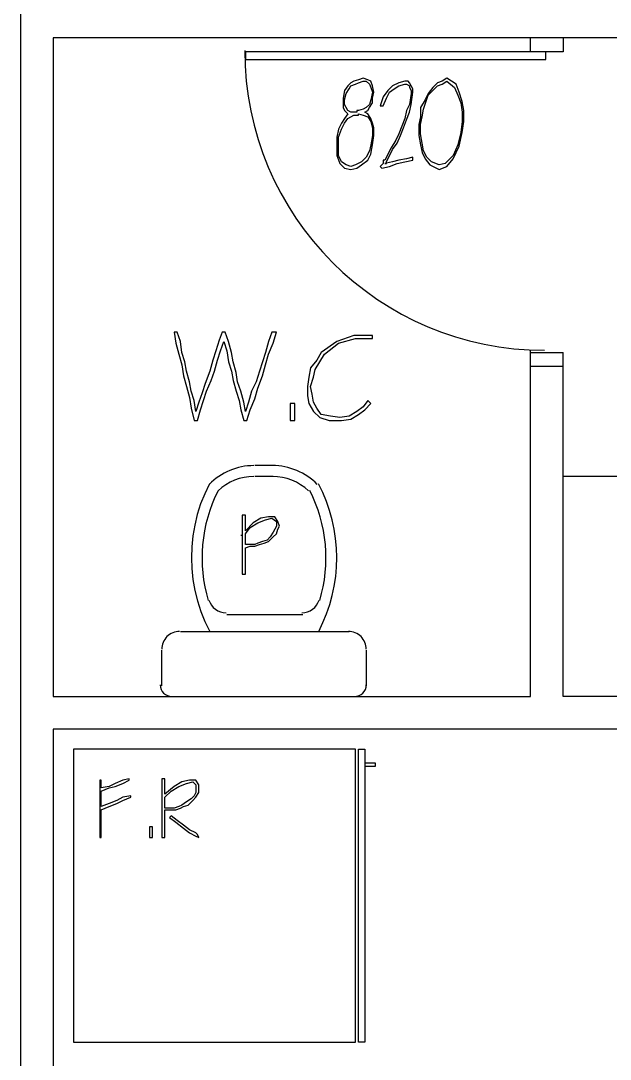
# Model space of a CAD drawing. Header units: millimetres. Extents: x -105583 to -84239, y 226362 to 247787.
# Drawn here: x -104838 to -103228, y 232190 to 235026 of the extents above; entities that cross this region are included whole.
import ezdxf

# ---------------------------------------------------------------- set-up
doc = ezdxf.new("R2010")
doc.units = ezdxf.units.MM
doc.header["$LTSCALE"] = 25.4
doc.layers.get('0').update_dxf_attribs({"true_color": 0xff5454})
doc.layers.add('02_Lvl_1', color=7, linetype='Continuous', true_color=0x009987)
doc.layers.add('PDF_PARTITIONS', color=7, linetype='Continuous', true_color=0x000000)

# ---------------------------------------------------------------- blocks, each defined once
blk = doc.blocks.new('Group_1')
at = {"layer": 'PDF_PARTITIONS', "color": 7, "true_color": 0xffffff}
for p, q in [((855.1, 15692.9), (855.1, 24312)), ((944, 18982.2), (944, 17183.1)), ((2247.9, 18982.2), (944, 18982.2)), ((2247.9, 18944.1), (2247.9, 18982.2)), ((2336.8, 18982.2), (2247.9, 18982.2)), ((2336.8, 18982.2), (2336.8, 18944.1)), ((3937, 18982.2), (2336.8, 18982.2)), ((1469, 18944.1), (1469, 18923)), ((2247.9, 18944.1), (1469, 18944.1)), ((1469, 18923), (2290.2, 18923)), ((2290.2, 18944.1), (2247.9, 18944.1)), ((2290.2, 18923), (2290.2, 18944.1)), ((2336.8, 18944.1), (2290.2, 18944.1)), ((1765.3, 18863.7), (1756.8, 18859.5)), ((1778, 18867.9), (1765.3, 18863.7)), ((1790.7, 18872.2), (1778, 18867.9)), ((1778, 18859.5), (1790.7, 18863.7)), ((1803.4, 18867.9), (1790.7, 18872.2)), ((1790.7, 18863.7), (1799.2, 18863.7)), ((1799.2, 18863.7), (1807.6, 18855.2)), ((1811.9, 18863.7), (1803.4, 18867.9)), ((1816.1, 18851), (1811.9, 18863.7)), ((1905, 18863.7), (1888.1, 18859.5)), ((1913.5, 18863.7), (1905, 18863.7)), ((1917.7, 18859.5), (1913.5, 18863.7)), ((2006.6, 18863.7), (1993.9, 18859.5)), ((2019.3, 18872.2), (2006.6, 18863.7)), ((2006.6, 18855.2), (2019.3, 18863.7)), ((2032, 18863.7), (2019.3, 18872.2)), ((2019.3, 18863.7), (2040.5, 18846.8)), ((2044.7, 18855.2), (2032, 18863.7)), ((1739.9, 18838.3), (1735.7, 18817.1)), ((1748.4, 18851), (1739.9, 18838.3)), ((1744.1, 18829.8), (1752.6, 18842.5)), ((1756.8, 18859.5), (1748.4, 18851)), ((1752.6, 18842.5), (1756.8, 18851)), ((1756.8, 18851), (1769.5, 18855.2)), ((1769.5, 18855.2), (1778, 18859.5)), ((1807.6, 18855.2), (1811.9, 18846.8)), ((1811.9, 18846.8), (1816.1, 18834.1)), ((1816.1, 18834.1), (1811.9, 18812.9)), ((1820.3, 18834.1), (1816.1, 18851)), ((1816.1, 18817.1), (1820.3, 18834.1)), ((1858.4, 18838.3), (1845.7, 18821.4)), ((1854.2, 18817.1), (1862.7, 18834.1)), ((1871.1, 18851), (1858.4, 18838.3)), ((1862.7, 18834.1), (1875.4, 18842.5)), ((1888.1, 18859.5), (1871.1, 18851)), ((1875.4, 18842.5), (1888.1, 18851)), ((1888.1, 18851), (1905, 18855.2)), ((1905, 18855.2), (1909.2, 18855.2)), ((1909.2, 18855.2), (1917.7, 18851)), ((1921.9, 18851), (1917.7, 18859.5)), ((1917.7, 18851), (1917.7, 18846.8)), ((1917.7, 18846.8), (1921.9, 18838.3)), ((1926.2, 18842.5), (1921.9, 18851)), ((1921.9, 18838.3), (1921.9, 18829.8)), ((1921.9, 18800.2), (1926.2, 18834.1)), ((1926.2, 18834.1), (1926.2, 18842.5)), ((1968.5, 18825.6), (1993.9, 18851)), ((1981.2, 18846.8), (1968.5, 18829.8)), ((1993.9, 18859.5), (1981.2, 18846.8)), ((1993.9, 18851), (2006.6, 18855.2)), ((2040.5, 18846.8), (2048.9, 18825.6)), ((2053.2, 18834.1), (2044.7, 18855.2)), ((2061.6, 18808.7), (2053.2, 18834.1)), ((1735.7, 18817.1), (1735.7, 18804.4)), ((1739.9, 18812.9), (1744.1, 18829.8)), ((1739.9, 18800.2), (1739.9, 18812.9)), ((1811.9, 18812.9), (1807.6, 18800.2)), ((1816.1, 18804.4), (1816.1, 18817.1)), ((1845.7, 18821.4), (1837.3, 18796)), ((1845.7, 18796), (1854.2, 18817.1)), ((1921.9, 18829.8), (1917.7, 18800.2)), ((1960, 18812.9), (1947.3, 18791.7)), ((1955.8, 18787.5), (1968.5, 18825.6)), ((1968.5, 18829.8), (1960, 18812.9)), ((2048.9, 18825.6), (2057.4, 18804.4)), ((2065.9, 18783.3), (2061.6, 18808.7)), ((1735.7, 18804.4), (1735.7, 18791.7)), ((1735.7, 18791.7), (1739.9, 18783.3)), ((1744.1, 18791.7), (1739.9, 18800.2)), ((1739.9, 18783.3), (1744.1, 18779)), ((1748.4, 18783.3), (1744.1, 18791.7)), ((1744.1, 18779), (1748.4, 18774.8)), ((1756.8, 18779), (1748.4, 18783.3)), ((1765.3, 18779), (1756.8, 18779)), ((1769.5, 18779), (1765.3, 18779)), ((1773.8, 18779), (1769.5, 18779)), ((1773.8, 18783.3), (1773.8, 18779)), ((1778, 18783.3), (1773.8, 18783.3)), ((1790.7, 18787.5), (1778, 18783.3)), ((1799.2, 18791.7), (1790.7, 18787.5)), ((1794.9, 18779), (1803.4, 18783.3)), ((1803.4, 18774.8), (1794.9, 18779)), ((1807.6, 18800.2), (1799.2, 18791.7)), ((1803.4, 18783.3), (1807.6, 18791.7)), ((1807.6, 18791.7), (1816.1, 18804.4)), ((1837.3, 18796), (1845.7, 18796)), ((1909.2, 18783.3), (1905, 18762.1)), ((1917.7, 18800.2), (1909.2, 18783.3)), ((1909.2, 18757.9), (1917.7, 18779)), ((1917.7, 18779), (1921.9, 18800.2)), ((1947.3, 18791.7), (1947.3, 18766.3)), ((1951.6, 18766.3), (1955.8, 18787.5)), ((2057.4, 18804.4), (2061.6, 18779)), ((2061.6, 18779), (2061.6, 18753.6)), ((2065.9, 18753.6), (2065.9, 18783.3)), ((1731.4, 18749.4), (1723, 18732.5)), ((1739.9, 18762.1), (1731.4, 18749.4)), ((1731.4, 18732.5), (1739.9, 18749.4)), ((1748.4, 18774.8), (1739.9, 18762.1)), ((1739.9, 18749.4), (1748.4, 18762.1)), ((1748.4, 18762.1), (1765.3, 18770.6)), ((1765.3, 18770.6), (1769.5, 18770.6)), ((1769.5, 18770.6), (1773.8, 18770.6)), ((1773.8, 18770.6), (1778, 18770.6)), ((1778, 18774.8), (1790.7, 18770.6)), ((1778, 18770.6), (1778, 18774.8)), ((1790.7, 18770.6), (1803.4, 18766.3)), ((1811.9, 18762.1), (1803.4, 18774.8)), ((1803.4, 18766.3), (1811.9, 18753.6)), ((1816.1, 18749.4), (1811.9, 18762.1)), ((1811.9, 18753.6), (1816.1, 18736.7)), ((1820.3, 18736.7), (1816.1, 18749.4)), ((1905, 18762.1), (1896.5, 18740.9)), ((1900.8, 18736.7), (1909.2, 18757.9)), ((1947.3, 18766.3), (1943.1, 18745.2)), ((1947.3, 18745.2), (1951.6, 18766.3)), ((2061.6, 18753.6), (2057.4, 18724)), ((2061.6, 18724), (2065.9, 18753.6)), ((1723, 18732.5), (1718.7, 18711.3)), ((1723, 18711.3), (1731.4, 18732.5)), ((1816.1, 18736.7), (1816.1, 18715.5)), ((1820.3, 18715.5), (1820.3, 18736.7)), ((1888.1, 18719.8), (1879.6, 18702.8)), ((1896.5, 18740.9), (1888.1, 18719.8)), ((1892.3, 18715.5), (1900.8, 18736.7)), ((1943.1, 18745.2), (1943.1, 18715.5)), ((1947.3, 18719.8), (1947.3, 18745.2)), ((1951.6, 18694.4), (1947.3, 18719.8)), ((2057.4, 18724), (2048.9, 18690.1)), ((2053.2, 18685.9), (2061.6, 18724)), ((1718.7, 18711.3), (1718.7, 18685.9)), ((1723, 18685.9), (1723, 18711.3)), ((1816.1, 18715.5), (1811.9, 18690.1)), ((1816.1, 18690.1), (1820.3, 18715.5)), ((1879.6, 18702.8), (1866.9, 18681.7)), ((1871.1, 18677.4), (1883.8, 18694.4)), ((1883.8, 18694.4), (1892.3, 18715.5)), ((1943.1, 18715.5), (1947.3, 18690.1)), ((1955.8, 18673.2), (1951.6, 18694.4)), ((1718.7, 18685.9), (1718.7, 18660.5)), ((1723, 18660.5), (1723, 18685.9)), ((1807.6, 18673.2), (1799.2, 18656.3)), ((1803.4, 18647.8), (1811.9, 18664.7)), ((1811.9, 18690.1), (1807.6, 18673.2)), ((1811.9, 18664.7), (1816.1, 18690.1)), ((1866.9, 18681.7), (1850, 18647.8)), ((1854.2, 18643.6), (1871.1, 18677.4)), ((1947.3, 18690.1), (1951.6, 18669)), ((1951.6, 18669), (1960, 18652)), ((1964.3, 18656.3), (1955.8, 18673.2)), ((2048.9, 18690.1), (2036.2, 18660.5)), ((2036.2, 18652), (2053.2, 18685.9)), ((1718.7, 18660.5), (1727.2, 18639.3)), ((1731.4, 18643.6), (1723, 18660.5)), ((1727.2, 18639.3), (1739.9, 18626.6)), ((1744.1, 18635.1), (1731.4, 18643.6)), ((1756.8, 18630.9), (1744.1, 18635.1)), ((1769.5, 18635.1), (1756.8, 18630.9)), ((1786.5, 18643.6), (1769.5, 18635.1)), ((1773.8, 18626.6), (1786.5, 18635.1)), ((1799.2, 18656.3), (1786.5, 18643.6)), ((1786.5, 18635.1), (1803.4, 18647.8)), ((1841.5, 18635.1), (1837.3, 18630.9)), ((1845.7, 18639.3), (1841.5, 18635.1)), ((1850, 18647.8), (1845.7, 18647.8)), ((1845.7, 18647.8), (1845.7, 18643.6)), ((1845.7, 18643.6), (1845.7, 18639.3)), ((1854.2, 18640.2), (1850, 18639.3)), ((1850, 18639.3), (1854.2, 18639.3)), ((1871.1, 18643.6), (1854.2, 18640.2)), ((1854.2, 18640.2), (1854.2, 18643.6)), ((1854.2, 18639.3), (1854.2, 18640.2)), ((1862.7, 18630.9), (1883.8, 18639.3)), ((1888.1, 18647.8), (1871.1, 18643.6)), ((1883.8, 18639.3), (1905, 18643.6)), ((1909.2, 18652), (1888.1, 18647.8)), ((1905, 18643.6), (1926.2, 18647.8)), ((1926.2, 18656.3), (1909.2, 18652)), ((1926.2, 18647.8), (1926.2, 18656.3)), ((1960, 18652), (1972.7, 18635.1)), ((1977, 18643.6), (1964.3, 18656.3)), ((1972.7, 18635.1), (1998.1, 18622.4)), ((1998.1, 18635.1), (1977, 18643.6)), ((2015.1, 18639.3), (1998.1, 18635.1)), ((2036.2, 18660.5), (2015.1, 18639.3)), ((2019.3, 18630.9), (2036.2, 18652)), ((1739.9, 18626.6), (1756.8, 18622.4)), ((1756.8, 18622.4), (1773.8, 18626.6)), ((1837.3, 18630.9), (1841.5, 18626.6)), ((1841.5, 18626.6), (1862.7, 18630.9)), ((1998.1, 18622.4), (2019.3, 18630.9)), ((1282.7, 18177.9), (1274.2, 18177.9)), ((1274.2, 18177.9), (1278.5, 18148.3)), ((1291.2, 18152.5), (1282.7, 18177.9)), ((1295.4, 18122.9), (1291.2, 18152.5)), ((1397, 18156.7), (1388.5, 18127.1)), ((1405.5, 18177.9), (1397, 18156.7)), ((1401.2, 18127.1), (1409.7, 18152.5)), ((1413.9, 18177.9), (1405.5, 18177.9)), ((1409.7, 18152.5), (1418.2, 18127.1)), ((1422.4, 18152.5), (1413.9, 18177.9)), ((1430.9, 18122.9), (1422.4, 18152.5)), ((1532.5, 18152.5), (1524, 18122.9)), ((1540.9, 18177.9), (1532.5, 18152.5)), ((1553.6, 18177.9), (1540.9, 18177.9)), ((1545.2, 18148.3), (1553.6, 18177.9)), ((1718.7, 18152.5), (1676.4, 18122.9)), ((1765.3, 18169.4), (1718.7, 18152.5)), ((1723, 18148.3), (1769.5, 18161)), ((1790.7, 18169.4), (1765.3, 18169.4)), ((1769.5, 18161), (1816.1, 18161)), ((1816.1, 18169.4), (1790.7, 18169.4)), ((1816.1, 18161), (1816.1, 18169.4)), ((1278.5, 18148.3), (1286.9, 18118.6)), ((1388.5, 18127.1), (1380.1, 18101.7)), ((1392.8, 18101.7), (1401.2, 18127.1)), ((1418.2, 18127.1), (1422.4, 18097.5)), ((1532.5, 18118.6), (1545.2, 18148.3)), ((1684.9, 18118.6), (1723, 18148.3)), ((2247.9, 18122.9), (2247.9, 18127.1)), ((1286.9, 18118.6), (1295.4, 18089)), ((1303.9, 18097.5), (1295.4, 18122.9)), ((1308.1, 18072.1), (1303.9, 18097.5)), ((1380.1, 18101.7), (1371.6, 18072.1)), ((1384.3, 18072.1), (1392.8, 18101.7)), ((1422.4, 18097.5), (1430.9, 18072.1)), ((1435.1, 18097.5), (1430.9, 18122.9)), ((1443.6, 18067.8), (1435.1, 18097.5)), ((1515.5, 18097.5), (1507.1, 18072.1)), ((1524, 18122.9), (1515.5, 18097.5)), ((1524, 18089), (1532.5, 18118.6)), ((1663.7, 18101.7), (1646.8, 18080.5)), ((1659.5, 18076.3), (1672.2, 18097.5)), ((1676.4, 18122.9), (1663.7, 18101.7)), ((1672.2, 18097.5), (1684.9, 18118.6)), ((2247.9, 18122.9), (2336.8, 18122.9)), ((2247.9, 18084.8), (2247.9, 18122.9)), ((2336.8, 18084.8), (2336.8, 18122.9)), ((1295.4, 18089), (1299.6, 18059.4)), ((1316.6, 18042.4), (1308.1, 18072.1)), ((1371.6, 18072.1), (1358.9, 18038.2)), ((1375.8, 18046.7), (1384.3, 18072.1)), ((1430.9, 18072.1), (1435.1, 18046.7)), ((1447.8, 18042.4), (1443.6, 18067.8)), ((1507.1, 18072.1), (1498.6, 18042.4)), ((1515.5, 18059.4), (1524, 18089)), ((1646.8, 18080.5), (1642.5, 18055.1)), ((1655.2, 18055.1), (1659.5, 18076.3)), ((2336.8, 18084.8), (2247.9, 18084.8)), ((2247.9, 17183.1), (2247.9, 18084.8)), ((2336.8, 17784.2), (2336.8, 18084.8)), ((1299.6, 18059.4), (1308.1, 18029.7)), ((1320.8, 18017), (1316.6, 18042.4)), ((1363.1, 18017), (1375.8, 18046.7)), ((1435.1, 18046.7), (1443.6, 18017)), ((1456.3, 18017), (1447.8, 18042.4)), ((1498.6, 18042.4), (1485.9, 18017)), ((1502.8, 18025.5), (1515.5, 18059.4)), ((1642.5, 18055.1), (1638.3, 18029.7)), ((1646.8, 18029.7), (1655.2, 18055.1)), ((1308.1, 18029.7), (1316.6, 18000.1)), ((1329.3, 17991.6), (1320.8, 18017)), ((1350.4, 18012.8), (1342, 17987.4)), ((1358.9, 18038.2), (1350.4, 18012.8)), ((1354.7, 17991.6), (1363.1, 18017)), ((1443.6, 18017), (1452, 17991.6)), ((1464.7, 17987.4), (1456.3, 18017)), ((1485.9, 18017), (1477.4, 17987.4)), ((1494.4, 17995.9), (1502.8, 18025.5)), ((1638.3, 18029.7), (1638.3, 18004.3)), ((1651, 18008.6), (1646.8, 18029.7)), ((1316.6, 18000.1), (1320.8, 17970.5)), ((1333.5, 17962), (1329.3, 17991.6)), ((1342, 17987.4), (1333.5, 17962)), ((1346.2, 17966.2), (1354.7, 17991.6)), ((1452, 17991.6), (1456.3, 17966.2)), ((1469, 17962), (1464.7, 17987.4)), ((1477.4, 17987.4), (1469, 17962)), ((1481.7, 17966.2), (1494.4, 17995.9)), ((1604.4, 17983.2), (1591.7, 17983.2)), ((1591.7, 17983.2), (1591.7, 17957.8)), ((1604.4, 17957.8), (1604.4, 17983.2)), ((1638.3, 18004.3), (1642.5, 17983.2)), ((1642.5, 17983.2), (1655.2, 17962)), ((1655.2, 17987.4), (1651, 18008.6)), ((1663.7, 17970.5), (1655.2, 17987.4)), ((1803.4, 17991.6), (1790.7, 17974.7)), ((1794.9, 17966.2), (1811.9, 17983.2)), ((1811.9, 17983.2), (1803.4, 17991.6)), ((1320.8, 17970.5), (1329.3, 17936.6)), ((1337.7, 17936.6), (1346.2, 17966.2)), ((1456.3, 17966.2), (1464.7, 17936.6)), ((1473.2, 17936.6), (1481.7, 17966.2)), ((1591.7, 17957.8), (1591.7, 17936.6)), ((1604.4, 17936.6), (1604.4, 17957.8)), ((1655.2, 17962), (1672.2, 17945.1)), ((1676.4, 17953.5), (1663.7, 17970.5)), ((1773.8, 17962), (1752.6, 17949.3)), ((1790.7, 17974.7), (1773.8, 17962)), ((1778, 17953.5), (1794.9, 17966.2)), ((1329.3, 17936.6), (1337.7, 17936.6)), ((1464.7, 17936.6), (1473.2, 17936.6)), ((1591.7, 17936.6), (1604.4, 17936.6)), ((1672.2, 17945.1), (1697.6, 17936.6)), ((1701.8, 17949.3), (1676.4, 17953.5)), ((1697.6, 17936.6), (1731.4, 17936.6)), ((1727.2, 17945.1), (1701.8, 17949.3)), ((1752.6, 17949.3), (1727.2, 17945.1)), ((1731.4, 17936.6), (1756.8, 17940.8)), ((1756.8, 17940.8), (1778, 17953.5)), ((1543, 17813.8), (1494.4, 17813.8)), ((1545.2, 17813.8), (1543, 17813.8)), ((1543, 17784.2), (1494.4, 17784.2)), ((1545.2, 17784.2), (1543, 17784.2)), ((3937, 17784.2), (2336.8, 17784.2)), ((2336.8, 17183.1), (2336.8, 17784.2)), ((1370.1, 17762.6), (1357.7, 17736.9)), ((1370.7, 17763.9), (1370.1, 17762.6)), ((1357.7, 17736.9), (1346.7, 17709.1)), ((1346.7, 17709.1), (1337.6, 17680.6)), ((1337.6, 17680.6), (1330.5, 17651.5)), ((1460.5, 17678.4), (1460.5, 17653)), ((1469, 17678.4), (1460.5, 17678.4)), ((1469, 17657.2), (1469, 17678.4)), ((1532.5, 17674.1), (1511.3, 17669.9)), ((1549.4, 17674.1), (1532.5, 17674.1)), ((1557.9, 17661.4), (1549.4, 17674.1)), ((1330.5, 17651.5), (1325.4, 17622)), ((1460.5, 17653), (1460.5, 17627.6)), ((1490.1, 17657.2), (1469, 17636)), ((1469, 17636), (1469, 17657.2)), ((1469, 17627.6), (1481.7, 17644.5)), ((1481.7, 17644.5), (1502.8, 17657.2)), ((1511.3, 17669.9), (1490.1, 17657.2)), ((1502.8, 17657.2), (1524, 17665.7)), ((1524, 17665.7), (1540.9, 17669.9)), ((1540.9, 17669.9), (1553.6, 17661.4)), ((1553.6, 17648.7), (1549.4, 17640.3)), ((1553.6, 17661.4), (1553.6, 17648.7)), ((1562.1, 17648.7), (1557.9, 17661.4)), ((1557.9, 17640.3), (1562.1, 17648.7)), ((1325.4, 17622), (1322.3, 17592.2)), ((1460.5, 17623.3), (1456.3, 17623.3)), ((1460.5, 17627.6), (1460.5, 17623.3)), ((1460.5, 17623.3), (1460.5, 17610.6)), ((1469, 17610.6), (1469, 17627.6)), ((1536.7, 17619.1), (1528.2, 17610.6)), ((1532.5, 17606.4), (1545.2, 17619.1)), ((1545.2, 17631.8), (1536.7, 17619.1)), ((1549.4, 17640.3), (1545.2, 17631.8)), ((1545.2, 17619.1), (1553.6, 17627.6)), ((1553.6, 17627.6), (1557.9, 17640.3)), ((1322.3, 17592.2), (1321.4, 17562.3)), ((1460.5, 17610.6), (1460.5, 17597.9)), ((1460.5, 17597.9), (1460.5, 17585.2)), ((1460.5, 17585.2), (1460.5, 17572.5)), ((1469, 17597.9), (1469, 17610.6)), ((1481.7, 17597.9), (1469, 17597.9)), ((1469, 17589.5), (1481.7, 17593.7)), ((1469, 17572.5), (1469, 17589.5)), ((1494.4, 17597.9), (1481.7, 17597.9)), ((1481.7, 17593.7), (1494.4, 17593.7)), ((1502.8, 17602.2), (1494.4, 17597.9)), ((1494.4, 17593.7), (1507.1, 17597.9)), ((1515.5, 17606.4), (1502.8, 17602.2)), ((1507.1, 17597.9), (1519.8, 17602.2)), ((1528.2, 17610.6), (1515.5, 17606.4)), ((1519.8, 17602.2), (1532.5, 17606.4)), ((1321.4, 17562.3), (1322.5, 17532.4)), ((1460.5, 17572.5), (1460.5, 17555.6)), ((1469, 17555.6), (1469, 17572.5)), ((1322.5, 17532.4), (1325.6, 17502.6)), ((1460.5, 17555.6), (1460.5, 17542.9)), ((1460.5, 17542.9), (1460.5, 17530.2)), ((1460.5, 17530.2), (1460.5, 17517.5)), ((1469, 17534.4), (1469, 17555.6)), ((1469, 17517.5), (1469, 17534.4)), ((1325.6, 17502.6), (1330.9, 17473.1)), ((1460.5, 17517.5), (1469, 17517.5)), ((1330.9, 17473.1), (1338.1, 17444.1)), ((1338.1, 17444.1), (1347.3, 17415.6)), ((1347.3, 17415.6), (1358.5, 17387.8)), ((1358.5, 17387.8), (1371.6, 17360.9)), ((1418.2, 17407.4), (1625.6, 17407.4)), ((1291.2, 17360.9), (1371.6, 17360.9)), ((1371.6, 17360.9), (1669.3, 17360.9)), ((1669.3, 17360.9), (1672.2, 17360.9)), ((1672.2, 17360.9), (1750.5, 17360.9)), ((1750.5, 17360.9), (1752.6, 17360.9)), ((1240.4, 17212.7), (1240.4, 17310.1)), ((1799.2, 17310.1), (1799.2, 17214.8)), ((1799.2, 17214.8), (1799.2, 17212.7)), ((944, 17183.1), (1267.9, 17183.1)), ((1267.9, 17183.1), (1270, 17183.1)), ((1270, 17183.1), (1767.4, 17183.1)), ((1767.4, 17183.1), (1769.5, 17183.1)), ((1769.5, 17183.1), (2247.9, 17183.1)), ((3937, 17183.1), (2336.8, 17183.1)), ((944, 17094.2), (944, 16145.9)), ((4957.2, 17094.2), (944, 17094.2)), ((1769.5, 17039.1), (999.1, 17039.1)), ((999.1, 17039.1), (999.1, 16239)), ((1769.5, 16239), (1769.5, 17039.1)), ((1778, 17039.1), (1794.9, 17039.1)), ((1778, 16239), (1778, 17039.1)), ((1794.9, 17039.1), (1794.9, 17001)), ((1824.6, 17001), (1794.9, 17001)), ((1794.9, 17001), (1794.9, 16992.6)), ((1794.9, 16992.6), (1824.6, 16992.6)), ((1794.9, 16992.6), (1794.9, 16239)), ((1824.6, 16992.6), (1824.6, 17001)), ((1071, 16954.5), (1071, 16937.5)), ((1075.3, 16954.5), (1071, 16954.5)), ((1071, 16937.5), (1071, 16916.4)), ((1075.3, 16933.3), (1075.3, 16954.5)), ((1096.4, 16937.5), (1075.3, 16933.3)), ((1075.3, 16924.8), (1096.4, 16933.3)), ((1113.4, 16946), (1096.4, 16937.5)), ((1096.4, 16933.3), (1113.4, 16937.5)), ((1134.5, 16954.5), (1113.4, 16946)), ((1113.4, 16937.5), (1134.5, 16946)), ((1151.5, 16958.7), (1134.5, 16954.5)), ((1134.5, 16946), (1151.5, 16954.5)), ((1151.5, 16954.5), (1151.5, 16958.7)), ((1240.4, 16958.7), (1240.4, 16933.3)), ((1248.8, 16958.7), (1240.4, 16958.7)), ((1240.4, 16933.3), (1240.4, 16907.9)), ((1248.8, 16937.5), (1248.8, 16958.7)), ((1274.2, 16937.5), (1248.8, 16916.4)), ((1248.8, 16916.4), (1248.8, 16937.5)), ((1265.8, 16924.8), (1286.9, 16937.5)), ((1295.4, 16950.2), (1274.2, 16937.5)), ((1286.9, 16937.5), (1308.1, 16946)), ((1316.6, 16954.5), (1295.4, 16950.2)), ((1308.1, 16946), (1325, 16950.2)), ((1333.5, 16954.5), (1316.6, 16954.5)), ((1325, 16950.2), (1333.5, 16941.8)), ((1342, 16941.8), (1333.5, 16954.5)), ((1333.5, 16941.8), (1333.5, 16929.1)), ((1342, 16929.1), (1342, 16941.8)), ((1071, 16916.4), (1071, 16895.2)), ((1075.3, 16903.7), (1075.3, 16924.8)), ((1134.5, 16907.9), (1117.6, 16899.4)), ((1155.7, 16912.1), (1134.5, 16907.9)), ((1134.5, 16899.4), (1155.7, 16907.9)), ((1155.7, 16907.9), (1155.7, 16912.1)), ((1240.4, 16907.9), (1240.4, 16903.7)), ((1248.8, 16907.9), (1265.8, 16924.8)), ((1248.8, 16891), (1248.8, 16907.9)), ((1329.3, 16912.1), (1320.8, 16903.7)), ((1325, 16899.4), (1333.5, 16907.9)), ((1333.5, 16920.6), (1329.3, 16912.1)), ((1333.5, 16929.1), (1333.5, 16920.6)), ((1333.5, 16907.9), (1342, 16920.6)), ((1342, 16920.6), (1342, 16929.1)), ((1071, 16895.2), (1071, 16878.3)), ((1071, 16878.3), (1071, 16857.1)), ((1075.3, 16882.5), (1075.3, 16903.7)), ((1096.4, 16891), (1075.3, 16882.5)), ((1075.3, 16874), (1096.4, 16882.5)), ((1117.6, 16899.4), (1096.4, 16891)), ((1096.4, 16882.5), (1117.6, 16891)), ((1117.6, 16891), (1134.5, 16899.4)), ((1240.4, 16903.7), (1240.4, 16891)), ((1240.4, 16891), (1240.4, 16878.3)), ((1240.4, 16878.3), (1240.4, 16865.6)), ((1248.8, 16878.3), (1248.8, 16891)), ((1261.5, 16878.3), (1248.8, 16878.3)), ((1274.2, 16878.3), (1261.5, 16878.3)), ((1286.9, 16882.5), (1274.2, 16878.3)), ((1278.5, 16874), (1291.2, 16878.3)), ((1295.4, 16886.7), (1286.9, 16882.5)), ((1291.2, 16878.3), (1299.6, 16882.5)), ((1308.1, 16895.2), (1295.4, 16886.7)), ((1299.6, 16882.5), (1312.3, 16886.7)), ((1320.8, 16903.7), (1308.1, 16895.2)), ((1312.3, 16886.7), (1325, 16899.4)), ((1071, 16857.1), (1071, 16835.9)), ((1075.3, 16857.1), (1075.3, 16874)), ((1075.3, 16835.9), (1075.3, 16857.1)), ((1240.4, 16865.6), (1240.4, 16852.9)), ((1240.4, 16852.9), (1240.4, 16840.2)), ((1248.8, 16852.9), (1248.8, 16874)), ((1248.8, 16874), (1261.5, 16874)), ((1248.8, 16835.9), (1248.8, 16852.9)), ((1261.5, 16874), (1278.5, 16874)), ((1265.8, 16857.1), (1261.5, 16852.9)), ((1261.5, 16852.9), (1278.5, 16840.2)), ((1282.7, 16844.4), (1265.8, 16857.1)), ((1071, 16835.9), (1071, 16814.8)), ((1075.3, 16814.8), (1075.3, 16835.9)), ((1206.5, 16827.5), (1206.5, 16810.5)), ((1215, 16827.5), (1206.5, 16827.5)), ((1215, 16810.5), (1215, 16827.5)), ((1240.4, 16840.2), (1240.4, 16823.2)), ((1240.4, 16823.2), (1240.4, 16810.5)), ((1248.8, 16814.8), (1248.8, 16835.9)), ((1278.5, 16840.2), (1299.6, 16823.2)), ((1299.6, 16831.7), (1282.7, 16844.4)), ((1316.6, 16819), (1299.6, 16831.7)), ((1299.6, 16823.2), (1316.6, 16810.5)), ((1071, 16814.8), (1071, 16797.8)), ((1071, 16797.8), (1075.3, 16797.8)), ((1075.3, 16797.8), (1075.3, 16814.8)), ((1206.5, 16810.5), (1206.5, 16797.8)), ((1206.5, 16797.8), (1215, 16797.8)), ((1215, 16797.8), (1215, 16810.5)), ((1240.4, 16810.5), (1240.4, 16797.8)), ((1240.4, 16797.8), (1248.8, 16797.8)), ((1248.8, 16797.8), (1248.8, 16814.8)), ((1333.5, 16810.5), (1316.6, 16819)), ((1316.6, 16810.5), (1333.5, 16802.1)), ((1337.7, 16806.3), (1333.5, 16810.5)), ((1333.5, 16802.1), (1342, 16797.8)), ((1342, 16797.8), (1337.7, 16806.3)), ((999.1, 16239), (1769.5, 16239)), ((1794.9, 16239), (1778, 16239))]:
    blk.add_line(p, q, dxfattribs=at)
for centre, radius, start, end in [((2286.1, 18948), 819.1, 180, 270), ((1492.2, 17642.4), 171.4, 89.9992, 135.4605), ((1543, 17642.4), 171.5, 44.4676, 89.9997), ((1492.3, 17642.4), 141.8, 90.0016, 133.7282), ((1543, 17642.4), 141.8, 46.1765, 89.9988), ((1492.2, 17642.4), 171.4, 135.4605, 135.5406), ((1284.8, 17562), 433.9, 332.3893, 27.7411), ((1754.7, 17562), 404.3, 153.0972, 196.7819), ((1492.3, 17642.4), 141.8, 133.7282, 133.828), ((1754.7, 17562), 404.3, 152.9016, 153.0972), ((1284.8, 17562), 404.3, 343.2181, 27.0984), ((1416, 17460.4), 48.7, 196.7772, 270.0019), ((1623.5, 17460.4), 48.7, 269.9981, 343.2228), ((1289, 17312.2), 48.7, 89.9982, 180.0018), ((1284.8, 17562), 433.9, 332.2589, 332.3893), ((1750.5, 17312.2), 48.7, 359.9982, 90.0018), ((1267.9, 17214.8), 31.7, 179.9957, 270.0043), ((1767.4, 17214.8), 31.7, 269.9957, 0.0043)]:
    blk.add_arc(centre, radius, start, end, dxfattribs=at)
blk = doc.blocks.new('Group_2')
at = {"color": 0}
blk.add_blockref('Group_1', (0, 0), dxfattribs=at)
blk = doc.blocks.new('Group_49')
at = {"color": 0}
blk.add_blockref('Group_2', (-110.1, -10364.6), dxfattribs=at)

msp = doc.modelspace()

# ---------------------------------------------------------------- block references
at = {"layer": '02_Lvl_1', "color": 0}
msp.add_blockref('Group_49', (-105583.5, 226361.7), dxfattribs=at)

doc.saveas('drawing.dxf')
